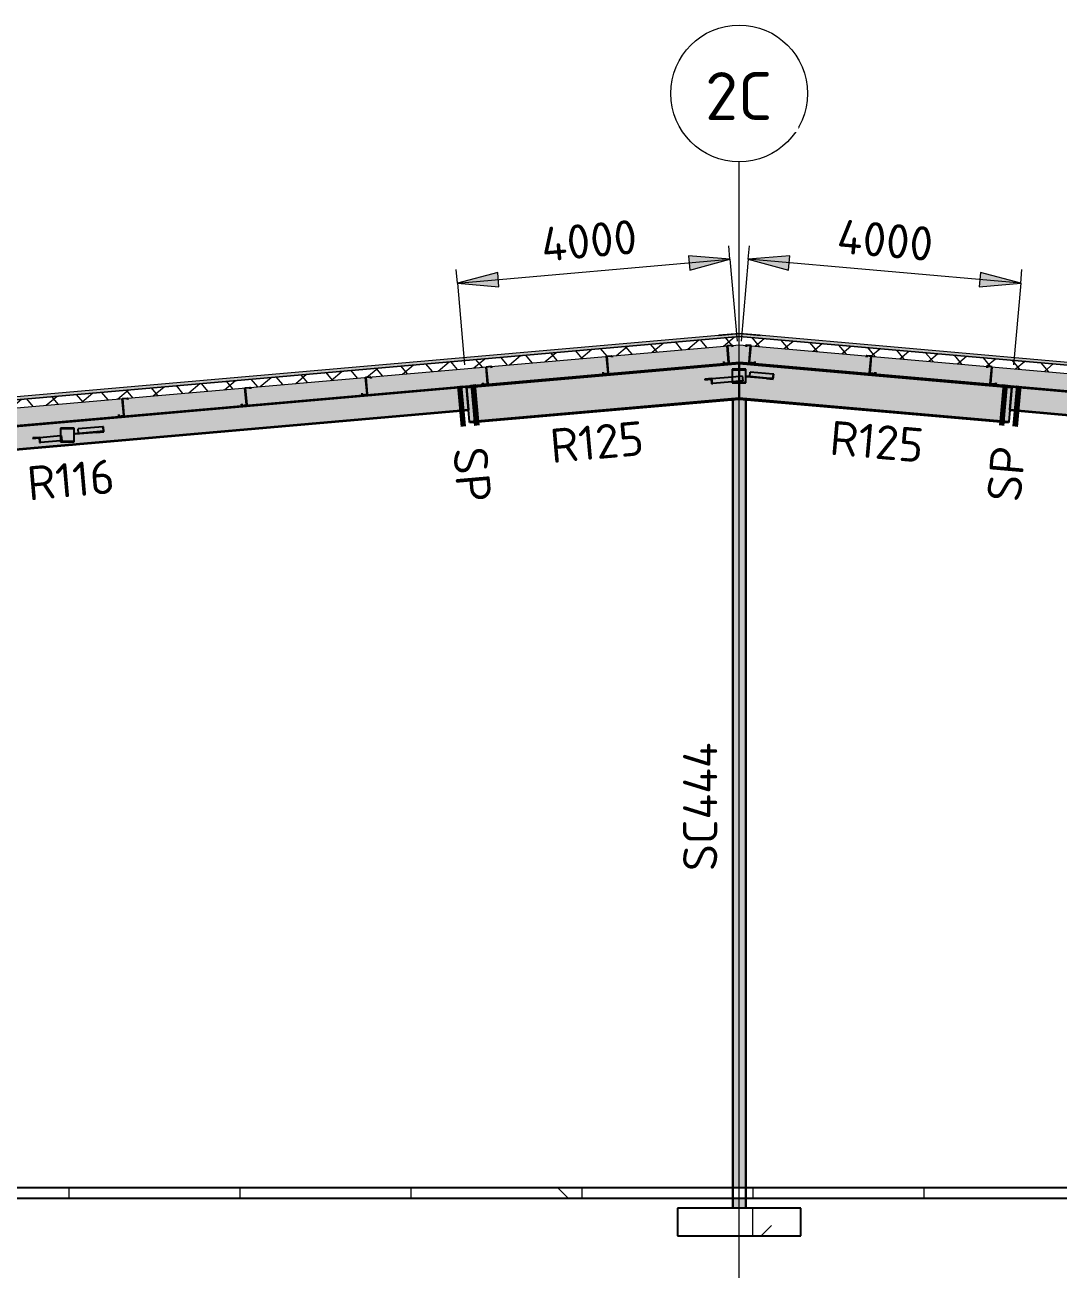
# Model space of a CAD drawing. Header units: millimetres. Extents: x 632 to 561478, y -3890 to 22200.
# Drawn here: x 405247 to 420362, y 3882 to 22200 of the extents above; entities that cross this region are included whole.
import ezdxf

# ---------------------------------------------------------------- set-up
doc = ezdxf.new("R2010")
doc.units = ezdxf.units.MM
doc.linetypes.add('Dash', pattern=[7, 5, -2])
doc.linetypes.add('Hidden Half', pattern=[3, 2, -1])
for name, color, linetype, lineweight in [('A-010-D_DIM', 211, 'Continuous', 13), ('A-010-D_DIM-200', 211, 'Continuous', 13), ('A-010-M_LINE', 90, 'Continuous', 13), ('A-230-H-FLOOR', 190, 'Continuous', 13), ('A-230-M_FLOOR', 192, 'Continuous', 13), ('A-270-M_ROOF', 132, 'Continuous', 13), ('S-160-M_FOUND', 171, 'Continuous', 13), ('S-160-MH_FOUND', 171, 'Hidden Half', 13), ('S-280-A_COLUMN', 171, 'Continuous', 18), ('S-280-A_STRUCT_FRAME', 2, 'Continuous', 18), ('S-280-M_COLUMN', 52, 'Continuous', 13), ('S-280-M_STRUCT_FRAME', 12, 'Continuous', 13), ('S-280-MH_COLUMN', 52, 'Hidden Half', 13), ('Z-000-T_TEXT', 131, 'Continuous', 25), ('Z-030-M_GRID', 191, 'Continuous', 13), ('Z-033_T_GRIDREF', 31, 'Continuous', 13), ('Z-230-A_LEVEL', 51, 'Continuous', 13)]:
    doc.layers.add(name, color=color, linetype=linetype, lineweight=lineweight)
doc.styles.add('ISOCPEUR_1', font='isocpeur.ttf', dxfattribs={"height": 700})
doc.styles.add('ISOCPEUR_2', font='isocpeur.ttf', dxfattribs={"height": 500})
doc.dimstyles.new('2_5___Arrow___Transparent', dxfattribs={"dimscale": 304.8, "dimtxt": 497.990588, "dimasz": 1.968504, "dimexe": 0.656168, "dimexo": 1.049869, "dimgap": 0.164042, "dimtad": 1, "dimdec": 0, "dimzin": 0, "dimdsep": 46, "dimtxsty": 'ISOCPEUR_2', "dimsah": 1, "dimcen": 0.09, "dimadec": 0, "dimazin": 0, "dimtfac": 1, "dimtdec": 4, "dimtix": 1, "dimtmove": 0, "dimatfit": 3, "dimfxl": 1, "dimtvp": 1, "dimtolj": 1, "dimtzin": 0, "dimlwd": 18, "dimlwe": 18, "dimarcsym": 2})

# ---------------------------------------------------------------- blocks, each defined once
blk = doc.blocks.new('Ridge Capping - Ridge Capping-1882401-S6_501-SECTION C8')
at = {"layer": 'A-270-M_ROOF', "lineweight": 5, "transparency": 33554432}
for points in [[(4332993, 17661), (4332985, 17665), (4332686, 17691), (4332387, 17665), (4332379, 17661), (4332686, 17688)], [(4332379, 17661), (4332686, 17688), (4332379, 17661)]]:
    blk.add_hatch(color=253, dxfattribs=at).paths.add_polyline_path(points)
at = {"layer": 'A-270-M_ROOF', "color": 53, "lineweight": 5}
for p, q in [((4332379, 17661), (4332686, 17688)), ((4332387, 17665), (4332379, 17661)), ((4332379, 17661), (4332379, 17661)), ((4332686, 17691), (4332387, 17665)), ((4332387, 17665), (4332387, 17665)), ((4332985, 17665), (4332686, 17691)), ((4332686, 17691), (4332686, 17691)), ((4332686, 17688), (4332993, 17661)), ((4332686, 17688), (4332686, 17688)), ((4332993, 17661), (4332985, 17665)), ((4332985, 17665), (4332985, 17665)), ((4332993, 17661), (4332993, 17661))]:
    blk.add_line(p, q, dxfattribs=at)
blk = doc.blocks.new('25021-APA-ZZ-ZZ-M3-AR-000001_V3_rvt-7-S6_501-SECTION C8')
at = {"layer": 'A-270-M_ROOF', "transparency": 33554432}
blk.add_hatch(color=9, dxfattribs=at).paths.add_polyline_path([(4352532, 15911), (4352532, 15952), (4332686, 17688), (4312839, 15952), (4312839, 15911), (4332686, 17648), (4352116, 15948)])
at = {"layer": 'A-270-M_ROOF', "lineweight": 5}
h = blk.add_hatch(dxfattribs=at)
h.set_pattern_fill('FP_18', angle=-135, style=0, pattern_type=2)
h.set_pattern_definition([(40, (4337885.2, 1e-06), (-192.8363, 229.8133), []), (130, (4337885.2, 1e-06), (-229.8133, -192.8363), [])])
h.paths.add_polyline_path([(4352532, 15791), (4352532, 15911), (4332686, 17648), (4312839, 15911), (4312839, 15791), (4332686, 17527), (4352116, 15827)])
at = {"layer": 'A-270-M_ROOF', "lineweight": 5, "transparency": 33554432}
blk.add_hatch(color=254, dxfattribs=at).paths.add_polyline_path([(4312839, 15540), (4332686, 17276), (4352532, 15540), (4352532, 15791), (4332682, 17527), (4312839, 15791), (4312839, 15687)])
at = {"layer": 'A-270-M_ROOF', "color": 53, "lineweight": 5}
for p, q in [((4332379, 17661), (4312839, 15952)), ((4332686, 17648), (4312839, 15911)), ((4312839, 15911), (4332686, 17648)), ((4332686, 17688), (4332379, 17661)), ((4352532, 15952), (4332686, 17688)), ((4332686, 17688), (4332686, 17688)), ((4352532, 15911), (4332686, 17648)), ((4332686, 17648), (4332686, 17648)), ((4332686, 17648), (4352532, 15911)), ((4332686, 17648), (4332686, 17648)), ((4312839, 15791), (4332686, 17527)), ((4332686, 17527), (4352532, 15791)), ((4312839, 15540), (4332686, 17276)), ((4332686, 17276), (4352532, 15540)), ((4332686, 17276), (4332686, 17276))]:
    blk.add_line(p, q, dxfattribs=at)
blk.add_blockref('Ridge Capping - Ridge Capping-1882401-S6_501-SECTION C8', (0, 0), dxfattribs=at)
blk = doc.blocks.new('NRP_Framing-Steel-EA - RB725 - 75x75x8EA-3935316-S6_501-SECTION C8')
at = {"layer": 'S-280-M_STRUCT_FRAME', "linetype": 'Dash', "lineweight": 25}
for points in [[(4323023, 16229), (4323384, 16261), (4323378, 16327), (4323017, 16296), (4323021, 16245)], [(4323293, 16245), (4323395, 16254), (4323389, 16328), (4323378, 16327), (4323384, 16261), (4323292, 16253)], [(4322975, 16217), (4323293, 16245), (4323292, 16253), (4322974, 16225)]]:
    blk.add_hatch(color=256, dxfattribs=at).paths.add_polyline_path(points)
at = {"layer": 'S-280-M_STRUCT_FRAME', "lineweight": 25}
for p, q in [((4323378, 16327), (4323017, 16296)), ((4323389, 16328), (4323378, 16327)), ((4323378, 16327), (4323384, 16261)), ((4323395, 16254), (4323389, 16328)), ((4323292, 16253), (4322974, 16225)), ((4322975, 16217), (4322974, 16225)), ((4323293, 16245), (4322975, 16217)), ((4323023, 16229), (4323017, 16296)), ((4323384, 16261), (4323292, 16253)), ((4323292, 16253), (4323293, 16245)), ((4323293, 16245), (4323395, 16254))]:
    blk.add_line(p, q, dxfattribs=at)
blk = doc.blocks.new('NRP_Framing-Steel-EA - RB725 - 75x75x8EA-3964584-S6_501-SECTION C8')
at = {"layer": 'S-280-M_STRUCT_FRAME', "linetype": 'Dash', "lineweight": 25}
for points in [[(4332790, 17065), (4332790, 17057), (4333080, 17031), (4333080, 17039)], [(4333172, 17031), (4333172, 17031), (4333178, 17098), (4332845, 17127), (4332839, 17061), (4333172, 17031)], [(4333182, 17022), (4333189, 17097), (4333178, 17098), (4333172, 17031), (4333080, 17039), (4333080, 17031), (4333090, 17031)]]:
    blk.add_hatch(color=256, dxfattribs=at).paths.add_polyline_path(points)
at = {"layer": 'S-280-M_STRUCT_FRAME', "lineweight": 25}
for p, q in [((4332790, 17057), (4332790, 17065)), ((4333080, 17039), (4332790, 17065)), ((4333080, 17031), (4332790, 17057)), ((4332839, 17061), (4332845, 17127)), ((4333178, 17098), (4332845, 17127)), ((4333172, 17031), (4333080, 17039)), ((4333080, 17039), (4333080, 17031)), ((4333178, 17098), (4333172, 17031)), ((4333189, 17097), (4333178, 17098)), ((4333182, 17022), (4333189, 17097)), ((4333080, 17031), (4333182, 17022))]:
    blk.add_line(p, q, dxfattribs=at)
blk = doc.blocks.new('NRP_Framing-Steel-Purlin Z - P916 - EZ250-24-4046601-S6_501-SECTION C8')
at = {"layer": 'S-280-M_STRUCT_FRAME', "color": 1, "lineweight": 25}
for p, q in [((4323662, 16739), (4323733, 16745)), ((4323662, 16739), (4323733, 16745)), ((4323684, 16490), (4323662, 16739)), ((4323684, 16490), (4323662, 16739)), ((4323733, 16745), (4323735, 16723)), ((4323733, 16745), (4323735, 16723)), ((4323607, 16505), (4323609, 16483)), ((4323607, 16505), (4323609, 16483)), ((4323609, 16483), (4323684, 16490)), ((4323609, 16483), (4323684, 16490)), ((4323681, 16615), (4323682, 16615))]:
    blk.add_line(p, q, dxfattribs=at)
blk = doc.blocks.new('NRP_Framing-Steel-Purlin Z - P915 - EZ250-19-4046628-S6_501-SECTION C8')
at = {"layer": 'S-280-M_STRUCT_FRAME', "color": 92, "lineweight": 25}
for p, q in [((4323692, 16490), (4323670, 16740)), ((4323692, 16490), (4323670, 16740)), ((4323733, 16745), (4323741, 16746)), ((4323733, 16745), (4323741, 16746)), ((4323741, 16746), (4323743, 16725)), ((4323741, 16746), (4323743, 16725)), ((4323614, 16505), (4323616, 16484)), ((4323614, 16505), (4323616, 16484)), ((4323681, 16615), (4323682, 16615)), ((4323684, 16490), (4323692, 16490)), ((4323684, 16490), (4323692, 16490))]:
    blk.add_line(p, q, dxfattribs=at)
blk = doc.blocks.new('NRP_Framing-Steel-Purlin Z - P914 - EZ250-15-4047701-S6_501-SECTION C8')
at = {"layer": 'S-280-M_STRUCT_FRAME', "color": 150, "lineweight": 25}
for p, q in [((4332537, 17264), (4332515, 17513)), ((4332537, 17264), (4332515, 17513)), ((4332578, 17519), (4332586, 17520)), ((4332578, 17519), (4332586, 17520)), ((4332586, 17520), (4332587, 17500)), ((4332586, 17520), (4332587, 17500)), ((4332459, 17277), (4332461, 17258)), ((4332459, 17277), (4332461, 17258)), ((4332526, 17389), (4332527, 17389)), ((4332529, 17264), (4332537, 17264)), ((4332529, 17264), (4332537, 17264))]:
    blk.add_line(p, q, dxfattribs=at)
blk = doc.blocks.new('NRP_Framing-Steel-Purlin Z - P916 - EZ250-24-V52-S6_501-SECTION C8')
at = {"layer": 'S-280-M_STRUCT_FRAME', "color": 1, "lineweight": 25}
for p, q in [((4332787, 17519), (4332785, 17497)), ((4332787, 17519), (4332785, 17497)), ((4332858, 17513), (4332787, 17519)), ((4332858, 17513), (4332787, 17519)), ((4332836, 17264), (4332858, 17513)), ((4332836, 17264), (4332858, 17513)), ((4332911, 17257), (4332836, 17264)), ((4332911, 17257), (4332836, 17264)), ((4332839, 17389), (4332838, 17389)), ((4332913, 17279), (4332911, 17257)), ((4332913, 17279), (4332911, 17257))]:
    blk.add_line(p, q, dxfattribs=at)
blk = doc.blocks.new('NRP_Framing-Steel-Purlin Z - P914 - EZ250-15-4047702-S6_501-SECTION C8')
at = {"layer": 'S-280-M_STRUCT_FRAME', "color": 150, "lineweight": 25}
for p, q in [((4332779, 17520), (4332777, 17500)), ((4332779, 17520), (4332777, 17500)), ((4332787, 17519), (4332779, 17520)), ((4332787, 17519), (4332779, 17520)), ((4332828, 17264), (4332850, 17513)), ((4332828, 17264), (4332850, 17513)), ((4332836, 17264), (4332828, 17264)), ((4332836, 17264), (4332828, 17264)), ((4332839, 17389), (4332838, 17389)), ((4332905, 17277), (4332904, 17258)), ((4332905, 17277), (4332904, 17258))]:
    blk.add_line(p, q, dxfattribs=at)
blk = doc.blocks.new('NRP_Framing-Steel-Purlin Z - P916 - EZ250-24-4046602-S6_501-SECTION C8')
at = {"layer": 'S-280-M_STRUCT_FRAME', "color": 1, "lineweight": 25}
for p, q in [((4341631, 16745), (4341629, 16723)), ((4341631, 16745), (4341629, 16723)), ((4341702, 16739), (4341631, 16745)), ((4341702, 16739), (4341631, 16745)), ((4341680, 16490), (4341702, 16739)), ((4341680, 16490), (4341702, 16739)), ((4341756, 16483), (4341680, 16490)), ((4341756, 16483), (4341680, 16490)), ((4341683, 16615), (4341683, 16615)), ((4341758, 16505), (4341756, 16483)), ((4341758, 16505), (4341756, 16483))]:
    blk.add_line(p, q, dxfattribs=at)
blk = doc.blocks.new('NRP_Framing-Steel-Purlin Z - P914 - EZ250-15-V53-S6_501-SECTION C8')
at = {"layer": 'S-280-M_STRUCT_FRAME', "color": 150, "lineweight": 25}
for p, q in [((4334541, 17365), (4334540, 17345)), ((4334541, 17365), (4334540, 17345)), ((4334549, 17365), (4334541, 17365)), ((4334549, 17365), (4334541, 17365)), ((4334590, 17110), (4334612, 17359)), ((4334590, 17110), (4334612, 17359)), ((4334601, 17235), (4334600, 17235)), ((4334598, 17109), (4334590, 17110)), ((4334598, 17109), (4334590, 17110)), ((4334668, 17123), (4334666, 17103)), ((4334668, 17123), (4334666, 17103))]:
    blk.add_line(p, q, dxfattribs=at)
blk = doc.blocks.new('NRP_Column-Steel-SHS - SC444 - 200x200x6_0SHS-3967240-S6_501-SECTION C8')
at = {"layer": 'S-280-MH_COLUMN', "lineweight": 25}
for p, q in [((4332589, 16723), (4332589, 5200)), ((4332777, 16723), (4332777, 5200)), ((4332589, 5200), (4332589, 5050)), ((4332777, 5200), (4332777, 5050)), ((4332589, 5050), (4332589, 4900)), ((4332777, 5050), (4332777, 4900))]:
    blk.add_line(p, q, dxfattribs=at)
blk = doc.blocks.new('NRP_Foundation-Pad Footing Fibre _v2_ - PF4 -1800 x 1800 x 400d-3893011-S6_501-SECTION C8')
at = {"layer": 'S-160-M_FOUND'}
h = blk.add_hatch(dxfattribs=at)
h.set_pattern_fill('FP_16', color=256, style=0, pattern_type=2)
h.set_pattern_definition([(45, (4337885.2, 0), (-1414.21, 0), [750, -3000]), (45, (4338885.2, 1000), (-1414.21, 0), [750, -3000]), (45, (4339885.2, -300), (-1414.21, 0), [250, -2000]), (90, (4339885.2, 500), (-500, 500), [500, -2000]), (315, (4339885.2, 1000), (0, 2828.43), [500, -3000]), (0, (4338885.2, 1000), (2000, 2000), [300, -1000]), (0, (4336385.2, 2000), (2000, 2000), [300, -2000])])
h.paths.add_polyline_path([(4333582.29802, 4900), (4331782.29802, 4900), (4331782.29802, 4500), (4333582.29802, 4500)])
at = {"layer": 'S-160-M_FOUND', "lineweight": 25}
for p, q in [((4333582.29802, 4900), (4331782.29802, 4900)), ((4331782.29802, 4900), (4331782.29802, 4500)), ((4333582.29802, 4500), (4333582.29802, 4900)), ((4331782.29802, 4500), (4333582.29802, 4500))]:
    blk.add_line(p, q, dxfattribs=at)
blk = doc.blocks.new('NRP_Framing-Steel-EA - RB725 - 75x75x8EA-3935466-S6_501-SECTION C8')
at = {"layer": 'S-280-M_STRUCT_FRAME', "linetype": 'Dash', "lineweight": 25}
blk.add_hatch(color=256, dxfattribs=at).paths.add_polyline_path([(4322455, 16096), (4322466, 16097), (4322460, 16172), (4322357, 16163), (4322358, 16155), (4322449, 16163)])
h = blk.add_hatch(color=256, dxfattribs=at)
h.paths.add_polyline_path([(4322466, 16097), (4322759, 16123), (4322759, 16198), (4322460, 16172), (4322465, 16108)])
h.paths.add_polyline_path([(4322765, 16123), (4322779, 16125), (4322772, 16199), (4322765, 16199)])
at = {"layer": 'S-280-M_STRUCT_FRAME', "lineweight": 25}
for p, q in [((4322460, 16172), (4322357, 16163)), ((4322357, 16163), (4322358, 16155)), ((4322358, 16155), (4322449, 16163)), ((4322449, 16163), (4322455, 16096)), ((4322460, 16172), (4322759, 16198)), ((4322466, 16097), (4322460, 16172)), ((4322759, 16123), (4322466, 16097)), ((4322765, 16199), (4322772, 16199)), ((4322779, 16125), (4322765, 16123)), ((4322772, 16199), (4322779, 16125)), ((4322455, 16096), (4322466, 16097))]:
    blk.add_line(p, q, dxfattribs=at)
at = {"layer": 'S-280-M_STRUCT_FRAME', "linetype": 'Dash', "lineweight": 25}
for p, q in [((4322759, 16198), (4322765, 16199)), ((4322765, 16123), (4322759, 16123))]:
    blk.add_line(p, q, dxfattribs=at)
blk = doc.blocks.new('NRP_Framing-Steel-EA - RB725 - 75x75x8EA-3935147-S6_501-SECTION C8')
at = {"layer": 'S-280-M_STRUCT_FRAME', "linetype": 'Dash', "lineweight": 25}
h = blk.add_hatch(color=256, dxfattribs=at)
h.paths.add_polyline_path([(4332291, 16957), (4332581, 16982), (4332581, 17057), (4332284, 17031)])
h.paths.add_polyline_path([(4332587, 16983), (4332734, 16996), (4332728, 17070), (4332587, 17058)])
blk.add_hatch(color=256, dxfattribs=at).paths.add_polyline_path([(4332280, 16956), (4332291, 16957), (4332284, 17031), (4332182, 17022), (4332182, 17014), (4332274, 17022)])
at = {"layer": 'S-280-M_STRUCT_FRAME', "lineweight": 25}
for p, q in [((4332284, 17031), (4332581, 17057)), ((4332587, 17058), (4332728, 17070)), ((4332728, 17070), (4332734, 16996)), ((4332284, 17031), (4332182, 17022)), ((4332182, 17022), (4332182, 17014)), ((4332182, 17014), (4332274, 17022)), ((4332274, 17022), (4332280, 16956)), ((4332280, 16956), (4332291, 16957)), ((4332291, 16957), (4332284, 17031)), ((4332581, 16982), (4332291, 16957)), ((4332734, 16996), (4332586, 16983))]:
    blk.add_line(p, q, dxfattribs=at)
at = {"layer": 'S-280-M_STRUCT_FRAME', "linetype": 'Dash', "lineweight": 25}
for p, q in [((4332581, 17057), (4332587, 17058)), ((4332586, 16983), (4332581, 16982))]:
    blk.add_line(p, q, dxfattribs=at)
blk = doc.blocks.new('Grid - NRP_Grid-Head-320187-S6_501-SECTION C8')
at = {"layer": 'Z-033_T_GRIDREF'}
blk.add_circle((4352682.29802, 21200), 1000, dxfattribs=at)
blk = doc.blocks.new('DIMBLOCK27-S6_501-SECTION C8')
at = {"layer": 'A-010-D_DIM-200', "lineweight": 18}
for points in [[(415553, 18775), (414946, 18828), (414965, 18617)], [(411569, 18426), (412175, 18373), (412157, 18584)]]:
    blk.add_hatch(color=256, dxfattribs=at).paths.add_polyline_path(points)
for p, q in [((415553, 18775), (415536, 18974)), ((411569, 18426), (415553, 18775)), ((415553, 18775), (414946, 18828)), ((414946, 18828), (414965, 18617)), ((414965, 18617), (415553, 18775)), ((415553, 18775), (415658, 17579)), ((411569, 18426), (411551, 18626)), ((412157, 18584), (411569, 18426)), ((412175, 18373), (412157, 18584)), ((411569, 18426), (412175, 18373)), ((411569, 18426), (411673, 17230))]:
    blk.add_line(p, q, dxfattribs=at)
at = {"layer": 'A-010-D_DIM-200', "color": 0, "lineweight": 18, "insert": (412770, 19237), "char_height": 500, "width": 1758.29, "attachment_point": 1, "rotation": 5, "line_spacing_factor": 1.149209, "style": 'ISOCPEUR_2'}
blk.add_mtext('4000', dxfattribs=at)
blk = doc.blocks.new('DIMBLOCK28-S6_501-SECTION C8')
at = {"layer": 'A-010-D_DIM-200', "lineweight": 18}
for points in [[(415820, 18775), (416409, 18617), (416427, 18828)], [(419805, 18426), (419216, 18584), (419198, 18373)]]:
    blk.add_hatch(color=256, dxfattribs=at).paths.add_polyline_path(points)
for p, q in [((415820, 18775), (415837, 18974)), ((415820, 18775), (415715, 17579)), ((416427, 18828), (415820, 18775)), ((419805, 18426), (415820, 18775)), ((415820, 18775), (416409, 18617)), ((416409, 18617), (416427, 18828)), ((419216, 18584), (419198, 18373)), ((419805, 18426), (419216, 18584)), ((419805, 18426), (419822, 18626)), ((419198, 18373), (419805, 18426)), ((419805, 18426), (419700, 17230))]:
    blk.add_line(p, q, dxfattribs=at)
at = {"layer": 'A-010-D_DIM-200', "color": 0, "lineweight": 18, "insert": (417144, 19365), "char_height": 500, "width": 1758.29, "attachment_point": 1, "rotation": 355, "line_spacing_factor": 1.149209, "style": 'ISOCPEUR_2'}
blk.add_mtext('4000', dxfattribs=at)
blk = doc.blocks.new('NRP_Splice _v3_ - NRP_Splice-3209833-S6_501-SECTION C8')
at = {"layer": 'Z-000-T_TEXT', "lineweight": 70}
for p, q in [((4317182, 15965), (4317234, 15368)), ((4317182, 15965), (4317234, 15368)), ((4317381, 15983), (4317433, 15385)), ((4317433, 15385), (4317381, 15983))]:
    blk.add_line(p, q, dxfattribs=at)
blk = doc.blocks.new('NRP_Splice _v3_ - NRP_Splice-3927024-S6_501-SECTION C8')
at = {"layer": 'Z-000-T_TEXT', "lineweight": 70}
for p, q in [((4347983, 15983), (4347931, 15385)), ((4347983, 15983), (4347931, 15385)), ((4348183, 15965), (4348130, 15368)), ((4348130, 15368), (4348183, 15965))]:
    blk.add_line(p, q, dxfattribs=at)

msp = doc.modelspace()

# ---------------------------------------------------------------- hatches: boundary and pattern name
at = {"layer": 'A-230-H-FLOOR'}
h = msp.add_hatch(dxfattribs=at)
h.set_pattern_fill('FP_16', color=256, style=0, pattern_type=2)
h.set_pattern_definition([(45, (420889.6, 0), (-1414.214, 0), [750, -3000]), (45, (421889.6, 1000), (-1414.214, 0), [750, -3000]), (45, (422889.6, -300), (-1414.214, 0), [250, -2000]), (90, (422889.6, 500), (-500, 500), [500, -2000]), (315, (422889.6, 1000), (0, 2828.43), [500, -3000]), (0, (421889.6, 1000), (2000, 2000), [300, -1000]), (0, (419389.6, 2000), (2000, 2000), [300, -2000])])
h.paths.add_polyline_path([(425938.6, 5050), (435536.7, 5050), (435536.7, 5200), (395636.7, 5200), (395636.7, 5050), (420313.2, 5050)])
at = {"layer": 'S-280-M_COLUMN', "lineweight": 5}
h = msp.add_hatch(color=256, dxfattribs=at)
h.paths.add_polyline_path([(415594.7, 4900), (415602.2, 4900), (415602.2, 5050), (415587.2, 5050), (415589.2, 4900), (415591.9, 4900)])
h.paths.add_polyline_path([(415591.8, 5200), (415602.2, 5200), (415602.2, 16723.3), (415587.2, 16723.3), (415589.2, 5200)])
h = msp.add_hatch(color=256, dxfattribs=at)
h.paths.add_polyline_path([(415772.2, 4900), (415772.2, 5050), (415602.2, 5050), (415602.2, 4900)])
h.paths.add_polyline_path([(415602.2, 5200), (415772.2, 5200), (415772.2, 16723.3), (415602.2, 16723.3), (415602.2, 6899.5)])
h = msp.add_hatch(color=256, dxfattribs=at)
h.paths.add_polyline_path([(415786.1, 4900), (415787.2, 4900), (415785.2, 5050), (415772.2, 5050), (415772.2, 4900), (415786, 4900)])
h.paths.add_polyline_path([(415786.1, 5200), (415787.2, 5200), (415785.2, 16723.3), (415772.2, 16723.3), (415772.5, 5200), (415786, 5200)])
msp.add_hatch(color=256, dxfattribs=at).paths.add_polyline_path([(415602.2, 8647.9), (415602.2, 8647.9)])
at = {"layer": 'S-280-M_STRUCT_FRAME', "lineweight": 5}
for points in [[(411702.1, 16902.7), (415686.7, 17251.3), (415686.7, 17267), (411700.8, 16918.3)], [(419671.2, 16902.7), (419672.6, 16918.3), (415686.7, 17267), (415686.7, 17251.3), (417500.5, 17092.7)], [(400291.7, 15910.4), (411701.1, 16908.6), (411700.3, 16918.2), (400290.9, 15920)], [(431132.6, 15905.9), (431132.5, 15915.7), (419673.2, 16918.2), (419672.6, 16908.5), (431132.5, 15905.9)], [(411747.2, 16387.3), (415686.7, 16732), (415686.7, 16747.6), (411745.9, 16402.8)], [(419626.1, 16387.3), (419627.5, 16402.8), (415686.7, 16747.6), (415686.7, 16732), (417500.5, 16573.3)], [(400321.6, 15569.4), (411731, 16567.6), (411730.1, 16577.2), (400320.7, 15579)], [(431102.7, 15564.9), (431103.6, 15574.6), (419643.4, 16577.2), (419642.5, 16567.6), (425938.6, 16016.7)]]:
    msp.add_hatch(color=256, dxfattribs=at).paths.add_polyline_path(points)
h = msp.add_hatch(color=256, dxfattribs=at)
h.paths.add_polyline_path([(411745.9, 16402.8), (415686.7, 16747.6), (415686.7, 16967.1), (415585, 16967.1), (415585, 16982.1), (415284, 16956.7), (415277.8, 17022.4), (415186.7, 17014.5), (415186.5, 17022.5), (415585, 17057.3), (415585, 17167.1), (415686.7, 17167.1), (415686.7, 17251.3), (411702.1, 16902.7), (411731, 16573.2)])
h.paths.add_polyline_path([(415686.7, 16973.1), (415686.7, 16990.9), (415591, 16982.6), (415591, 16973.1), (415602.2, 16973.1)])
h.paths.add_polyline_path([(415591, 17057.9), (415686.7, 17066.2), (415686.7, 17161.1), (415591, 17161.1), (415591, 17070.2)])
h = msp.add_hatch(color=256, dxfattribs=at)
h.paths.add_polyline_path([(419627.5, 16402.8), (419671.2, 16902.7), (415686.7, 17251.3), (415686.7, 17167.1), (415785, 17167.1), (415785, 16967.1), (415686.7, 16967.1), (415686.7, 16747.6), (417500.5, 16588.9)])
h.paths.add_polyline_path([(415779, 16973.1), (415779, 17161.1), (415686.7, 17161.1), (415686.7, 17066.2), (415732.3, 17070.2), (415738.9, 16995.5), (415686.7, 16990.9), (415686.7, 16973.1), (415772.2, 16973.1)])
h.paths.add_polyline_path([(416186.7, 17022.5), (415794, 17056.8), (415794.7, 17064.8), (415843.3, 17060.6), (415849.2, 17127.3), (416193.2, 17097.2), (416187.5, 17031.4)])
h = msp.add_hatch(color=256, dxfattribs=at)
h.paths.add_polyline_path([(415785, 16967.1), (415785, 17167.1), (415585, 17167.1), (415585, 16967.1), (415742.5, 16967.1)])
h.paths.add_polyline_path([(415742.5, 16973.1), (415591, 16973.1), (415591, 17161.1), (415779, 17161.1), (415779, 16973.1)])
h = msp.add_hatch(color=256, dxfattribs=at)
h.paths.add_polyline_path([(400320.7, 15579), (411730.1, 16577.2), (411700.8, 16908.5), (400291.9, 15908.2), (400292.1, 15905.6)])
h.paths.add_polyline_path([(405459.7, 16096.2), (405453.3, 16162.9), (405362.3, 16154.9), (405362.1, 16162.9), (405763.4, 16199.2), (405763.4, 16307.6), (405963.4, 16307.6), (405963.4, 16107.6), (405763.4, 16107.6), (405763.4, 16122.8), (405464.1, 16096.6)])
h.paths.add_polyline_path([(405769.4, 16113.6), (405957.4, 16113.6), (405957.4, 16301.6), (405769.4, 16301.6), (405769.4, 16198.6), (405776.8, 16199.2), (405783.3, 16124.5), (405769.4, 16123.3)])
h.paths.add_polyline_path([(405979.3, 16216.9), (405978.6, 16224.9), (406027.2, 16229.2), (406021.4, 16295.9), (406393.2, 16328.4), (406399.7, 16253.7), (406021.4, 16220.6)])
h = msp.add_hatch(color=256, dxfattribs=at)
h.paths.add_polyline_path([(431103.6, 15574.6), (431132.5, 15905.9), (419672.4, 16908.6), (419643.4, 16577.2), (431095.2, 15575.3)])
h.paths.add_polyline_path([(425532.2, 16107.6), (425410, 16107.6), (425410, 16140.3), (425058.8, 16171), (425064.7, 16237.7), (424973.1, 16245.7), (424973.8, 16253.7), (425410, 16215.6), (425410, 16307.6), (425610, 16307.6), (425610, 16107.6), (425604, 16107.6)])
h.paths.add_polyline_path([(425416, 16113.6), (425604, 16113.6), (425604, 16301.6), (425416, 16301.6), (425416, 16215), (425540.6, 16204.1), (425534.1, 16129.4), (425416, 16139.7), (425416, 16122.7)])
h.paths.add_polyline_path([(426011.7, 16162.9), (425619, 16197.3), (425619.7, 16205.2), (425668.3, 16201), (425674.2, 16267.7), (426018.2, 16237.6), (426012.5, 16171.8)])
h = msp.add_hatch(color=256, dxfattribs=at)
h.paths.add_polyline_path([(405763.4, 16107.6), (405963.4, 16107.6), (405963.4, 16307.6), (405763.4, 16307.6)])
h.paths.add_polyline_path([(405957.4, 16113.6), (405769.4, 16113.6), (405769.4, 16301.6), (405957.4, 16301.6)])

# ---------------------------------------------------------------- linework, layer by layer
at = {"layer": 'A-010-M_LINE', "lineweight": 25}
for p, q in [((415686.7, 17249.9), (415685.8, 17259.8)), ((415686.6, 17249.9), (415687.5, 17259.8)), ((411701.9, 16901.2), (411701.1, 16911.2)), ((419671.4, 16901.3), (419672.3, 16911.2))]:
    msp.add_line(p, q, dxfattribs=at)
at = {"layer": 'A-230-M_FLOOR', "lineweight": 25}
for p, q in [((435536.7, 5200), (395636.7, 5200)), ((395636.7, 5050), (435536.7, 5050))]:
    msp.add_line(p, q, dxfattribs=at)
at = {"layer": 'S-280-M_COLUMN', "lineweight": 25}
for p, q in [((415587.2, 16723.3), (415587.2, 5200)), ((415587.3, 16723.3), (415602.2, 16723.3)), ((415772.2, 16723.3), (415602.2, 16723.3)), ((415772.2, 16723.3), (415785.2, 16723.3)), ((415785.2, 16723.3), (415786, 16723.3)), ((415787.1, 16723.3), (415787.2, 16723.3)), ((415787.2, 5200), (415787.2, 16723.2)), ((415587.2, 5050), (415587.2, 4900)), ((415787.2, 4900), (415787.2, 5050))]:
    msp.add_line(p, q, dxfattribs=at)
at = {"layer": 'S-280-M_STRUCT_FRAME', "lineweight": 25}
for p, q in [((411700.8, 16918.3), (415686.7, 17267)), ((411702.1, 16902.7), (415686.7, 17251.3)), ((415686.7, 17267), (419672.6, 16918.3)), ((415686.7, 17267), (415686.7, 17251.3)), ((415686.7, 17251.3), (415686.7, 17267)), ((415686.7, 17251.3), (419671.2, 16902.7)), ((415686.7, 17251.3), (415686.7, 17167.1)), ((415686.7, 17167.1), (415686.7, 17251.3)), ((415785, 17167.1), (415585, 17167.1)), ((415585, 17167.1), (415585, 16967.1)), ((415591, 17161.1), (415779, 17161.1)), ((415591, 16973.1), (415591, 17161.1)), ((415686.7, 17161.1), (415686.7, 17066.2)), ((415686.7, 17066.2), (415686.7, 17161.1)), ((415779, 17161.1), (415779, 16973.1)), ((415785, 16967.1), (415785, 17167.1)), ((400290.9, 15920), (411700.3, 16918.2)), ((400291.7, 15910.4), (411701.1, 16908.6)), ((411700.3, 16918.2), (411701.1, 16908.6)), ((411702.1, 16902.7), (411700.8, 16918.3)), ((411701.1, 16908.6), (411730.1, 16577.2)), ((411745.9, 16402.8), (411702.1, 16902.7)), ((415585, 16967.1), (415785, 16967.1)), ((415779, 16973.1), (415591, 16973.1)), ((415686.7, 16990.9), (415686.7, 16973.1)), ((415686.7, 16973.1), (415686.7, 16990.9)), ((415686.7, 16967.1), (415686.7, 16747.7)), ((415686.7, 16747.6), (415686.7, 16967.1)), ((419671.2, 16902.7), (419627.5, 16402.8)), ((419643.4, 16577.2), (419672.4, 16908.6)), ((419672.6, 16918.3), (419671.2, 16902.7)), ((419672.4, 16908.6), (419673.2, 16918.2)), ((419672.4, 16908.6), (431132.6, 15905.9)), ((419673.2, 16918.2), (431133.4, 15915.6)), ((411745.9, 16402.8), (415686.7, 16747.6)), ((411747.2, 16387.3), (415686.7, 16732)), ((415686.7, 16747.6), (419627.5, 16402.8)), ((415686.7, 16747.6), (415686.7, 16732)), ((415686.7, 16732), (415686.7, 16747.6)), ((415686.7, 16732), (419626.1, 16387.3)), ((400320.7, 15579), (411730.1, 16577.2)), ((400321.6, 15569.4), (411731, 16567.6)), ((411730.1, 16577.2), (411731, 16567.6)), ((419642.5, 16567.6), (419643.4, 16577.2)), ((419642.5, 16567.6), (431102.7, 15564.9)), ((419643.4, 16577.2), (431103.6, 15574.6)), ((405963.4, 16307.6), (405763.4, 16307.6)), ((405763.4, 16307.6), (405763.4, 16107.6)), ((405963.4, 16107.6), (405963.4, 16307.6)), ((411747.2, 16387.3), (411745.9, 16402.8)), ((419627.5, 16402.8), (419626.1, 16387.3)), ((405769.4, 16301.6), (405957.4, 16301.6)), ((405769.4, 16113.6), (405769.4, 16301.6)), ((405957.4, 16301.6), (405957.4, 16113.6)), ((405763.4, 16107.6), (405963.4, 16107.6)), ((405957.4, 16113.6), (405769.4, 16113.6))]:
    msp.add_line(p, q, dxfattribs=at)
at = {"layer": 'S-280-M_STRUCT_FRAME', "linetype": 'Dash', "lineweight": 25}
for p, q in [((415686.7, 17167.1), (415686.7, 17161.2)), ((415686.7, 17161.2), (415686.7, 17167.1)), ((415686.7, 17066.2), (415686.7, 16991)), ((415686.7, 16991), (415686.7, 17066.2)), ((415686.7, 16973.1), (415686.7, 16967.2)), ((415686.7, 16967.2), (415686.7, 16973.1))]:
    msp.add_line(p, q, dxfattribs=at)
at = {"layer": 'S-280-MH_COLUMN', "lineweight": 25}
for p, q in [((415587.2, 5200), (415587.2, 5050)), ((415787.2, 5050), (415787.2, 5200))]:
    msp.add_line(p, q, dxfattribs=at)
at = {"layer": 'Z-030-M_GRID'}
msp.add_line((415686.7, 3882), (415686.7, 20200), dxfattribs=at)
at = {"layer": 'Z-230-A_LEVEL'}
msp.add_line((390649.6, 5200), (442306.4, 5200), dxfattribs=at)

# ---------------------------------------------------------------- block references
at = {"color": 10, "lineweight": 5}
msp.add_blockref('25021-APA-ZZ-ZZ-M3-AR-000001_V3_rvt-7-S6_501-SECTION C8', (-3916995.6, 0), dxfattribs=at)
at = {"layer": 'S-160-MH_FOUND', "lineweight": 25}
msp.add_blockref('NRP_Foundation-Pad Footing Fibre _v2_ - PF4 -1800 x 1800 x 400d-3893011-S6_501-SECTION C8', (-3916995.6, 0), dxfattribs=at)
at = {"layer": 'S-280-M_STRUCT_FRAME', "color": 1, "lineweight": 25}
for name, p in [('NRP_Framing-Steel-Purlin Z - P916 - EZ250-24-4046601-S6_501-SECTION C8', (-3908151, 773.8)), ('NRP_Framing-Steel-Purlin Z - P916 - EZ250-24-V52-S6_501-SECTION C8', (-3916995.6, 0)), ('NRP_Framing-Steel-Purlin Z - P916 - EZ250-24-4046601-S6_501-SECTION C8', (-3909913.3, 619.6)), ('NRP_Framing-Steel-Purlin Z - P916 - EZ250-24-4046602-S6_501-SECTION C8', (-3924077.9, 619.6)), ('NRP_Framing-Steel-Purlin Z - P916 - EZ250-24-4046601-S6_501-SECTION C8', (-3913437.8, 311.3)), ('NRP_Framing-Steel-Purlin Z - P916 - EZ250-24-4046601-S6_501-SECTION C8', (-3911675.5, 465.4)), ('NRP_Framing-Steel-Purlin Z - P916 - EZ250-24-4046602-S6_501-SECTION C8', (-3922315.7, 465.4)), ('NRP_Framing-Steel-Purlin Z - P916 - EZ250-24-4046601-S6_501-SECTION C8', (-3915200.1, 157.1)), ('NRP_Framing-Steel-Purlin Z - P916 - EZ250-24-4046601-S6_501-SECTION C8', (-3916995.6, 0))]:
    msp.add_blockref(name, p, dxfattribs=at)
at = {"layer": 'S-280-M_STRUCT_FRAME', "color": 150, "lineweight": 25}
for name, p in [('NRP_Framing-Steel-Purlin Z - P914 - EZ250-15-4047701-S6_501-SECTION C8', (-3916995.6, 0)), ('NRP_Framing-Steel-Purlin Z - P914 - EZ250-15-4047702-S6_501-SECTION C8', (-3916995.6, 0)), ('NRP_Framing-Steel-Purlin Z - P914 - EZ250-15-4047701-S6_501-SECTION C8', (-3918757.9, -154.2)), ('NRP_Framing-Steel-Purlin Z - P914 - EZ250-15-V53-S6_501-SECTION C8', (-3916995.6, 0)), ('NRP_Framing-Steel-Purlin Z - P914 - EZ250-15-4047701-S6_501-SECTION C8', (-3922282.4, -462.5)), ('NRP_Framing-Steel-Purlin Z - P914 - EZ250-15-4047701-S6_501-SECTION C8', (-3920520.1, -308.4)), ('NRP_Framing-Steel-Purlin Z - P914 - EZ250-15-V53-S6_501-SECTION C8', (-3915233.3, -154.2)), ('NRP_Framing-Steel-Purlin Z - P914 - EZ250-15-4047701-S6_501-SECTION C8', (-3924044.7, -616.7))]:
    msp.add_blockref(name, p, dxfattribs=at)
at = {"layer": 'S-280-M_STRUCT_FRAME', "linetype": 'Dash', "lineweight": 25}
for name in ['NRP_Framing-Steel-EA - RB725 - 75x75x8EA-3935147-S6_501-SECTION C8', 'NRP_Framing-Steel-EA - RB725 - 75x75x8EA-3935466-S6_501-SECTION C8']:
    msp.add_blockref(name, (-3916995.6, 0), dxfattribs=at)
at = {"layer": 'S-280-M_STRUCT_FRAME', "lineweight": 25}
for name in ['NRP_Framing-Steel-EA - RB725 - 75x75x8EA-3964584-S6_501-SECTION C8', 'NRP_Framing-Steel-EA - RB725 - 75x75x8EA-3935316-S6_501-SECTION C8']:
    msp.add_blockref(name, (-3916995.6, 0), dxfattribs=at)
at = {"layer": 'S-280-M_STRUCT_FRAME', "color": 92, "lineweight": 25}
msp.add_blockref('NRP_Framing-Steel-Purlin Z - P915 - EZ250-19-4046628-S6_501-SECTION C8', (-3916995.6, 0), dxfattribs=at)
at = {"layer": 'S-280-MH_COLUMN', "lineweight": 25}
msp.add_blockref('NRP_Column-Steel-SHS - SC444 - 200x200x6_0SHS-3967240-S6_501-SECTION C8', (-3916995.6, 0), dxfattribs=at)
at = {"layer": 'Z-000-T_TEXT', "lineweight": 70}
for name, p in [('NRP_Splice _v3_ - NRP_Splice-3209833-S6_501-SECTION C8', (-3905582.7, 960.6)), ('NRP_Splice _v3_ - NRP_Splice-3927024-S6_501-SECTION C8', (-3928408.5, 960.6))]:
    msp.add_blockref(name, p, dxfattribs=at)
at = {"layer": 'Z-033_T_GRIDREF'}
msp.add_blockref('Grid - NRP_Grid-Head-320187-S6_501-SECTION C8', (-3936995.6, 0), dxfattribs=at)

# ---------------------------------------------------------------- texts
at = {"layer": 'S-280-A_COLUMN', "lineweight": 13, "insert": (414867.2, 9829.7), "char_height": 500, "width": 2356.961, "attachment_point": 1, "rotation": 90, "style": 'ISOCPEUR_2'}
msp.add_mtext('SC444', dxfattribs=at)
at = {"layer": 'S-280-A_STRUCT_FRAME', "lineweight": 13, "char_height": 500, "attachment_point": 1, "style": 'ISOCPEUR_2'}
for s, insert, width, rotation in [('R125', (412903.4, 16294.1), 1651.476, 5), ('R125', (417040.5, 16419.1), 1651.476, 355), ('R116', (405258.1, 15745.2), 1523.206, 5)]:
    msp.add_mtext(s, dxfattribs=dict(at, insert=insert, width=width, rotation=rotation))
at = {"layer": 'Z-000-T_TEXT', "char_height": 500, "width": 962.025, "attachment_point": 1, "style": 'ISOCPEUR_2'}
for insert, rotation in [((411998.8, 16050.3), 275), ((419305.4, 15259.3), 85)]:
    msp.add_mtext('SP', dxfattribs=dict(at, insert=insert, rotation=rotation))

# ---------------------------------------------------------------- dimensions: what is measured, and where the dimension line sits
at = {"layer": 'A-010-D_DIM', "lineweight": 18}
for base, p1, p2, angle, picture, middle in [((415553.3, 18774.9), (411701.1, 16911.2), (415685.8, 17259.8), 5, 'DIMBLOCK27-S6_501-SECTION C8', (413534.7, 18899.5)), ((415820, 18774.9), (419672.3, 16911.2), (415687.5, 17259.8), 355, 'DIMBLOCK28-S6_501-SECTION C8', (417838.6, 18899.5))]:
    dim = msp.add_linear_dim(base=base, p1=p1, p2=p2, angle=angle, dimstyle='2_5___Arrow___Transparent', override={"dimpost": '<>', "dimfxl": 4000}, dxfattribs=at)
    dim.commit()
    dim.dimension.update_dxf_attribs({"geometry": picture, "text_midpoint": middle})

# ---------------------------------------------------------------- next in the draw order: texts
at = {"layer": 'Z-033_T_GRIDREF', "insert": (415190.5, 21512.1), "char_height": 700, "width": 1186.497, "attachment_point": 1, "style": 'ISOCPEUR_1', "bg_fill": 3, "box_fill_scale": 1.25, "bg_fill_color": 256, "bg_fill_true_color": 13158600, "bg_fill_transparency": 0}
msp.add_mtext('2C', dxfattribs=at)

doc.saveas('drawing.dxf')
